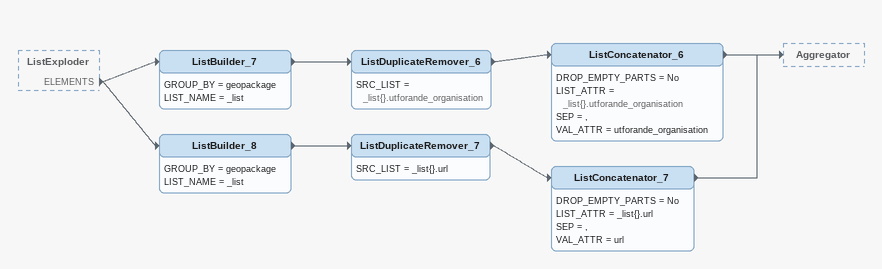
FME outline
ListExploder [outside]
    ELEMENTS -> ListBuilder_7
    ELEMENTS -> ListBuilder_8
ListBuilder_7
    GROUP_BY = geopackage
    LIST_NAME = _list
    -> ListDuplicateRemover_6
ListDuplicateRemover_6
    SRC_LIST = _list{}.utforande_organisation
    -> ListConcatenator_6
ListConcatenator_6
    DROP_EMPTY_PARTS = No
    LIST_ATTR = _list{}.utforande_organisation
    SEP = ,
    VAL_ATTR = utforande_organisation
    -> Aggregator
ListBuilder_8
    GROUP_BY = geopackage
    LIST_NAME = _list
    -> ListDuplicateRemover_7
ListDuplicateRemover_7
    SRC_LIST = _list{}.url
    -> ListConcatenator_7
ListConcatenator_7
    DROP_EMPTY_PARTS = No
    LIST_ATTR = _list{}.url
    SEP = ,
    VAL_ATTR = url
    -> Aggregator
